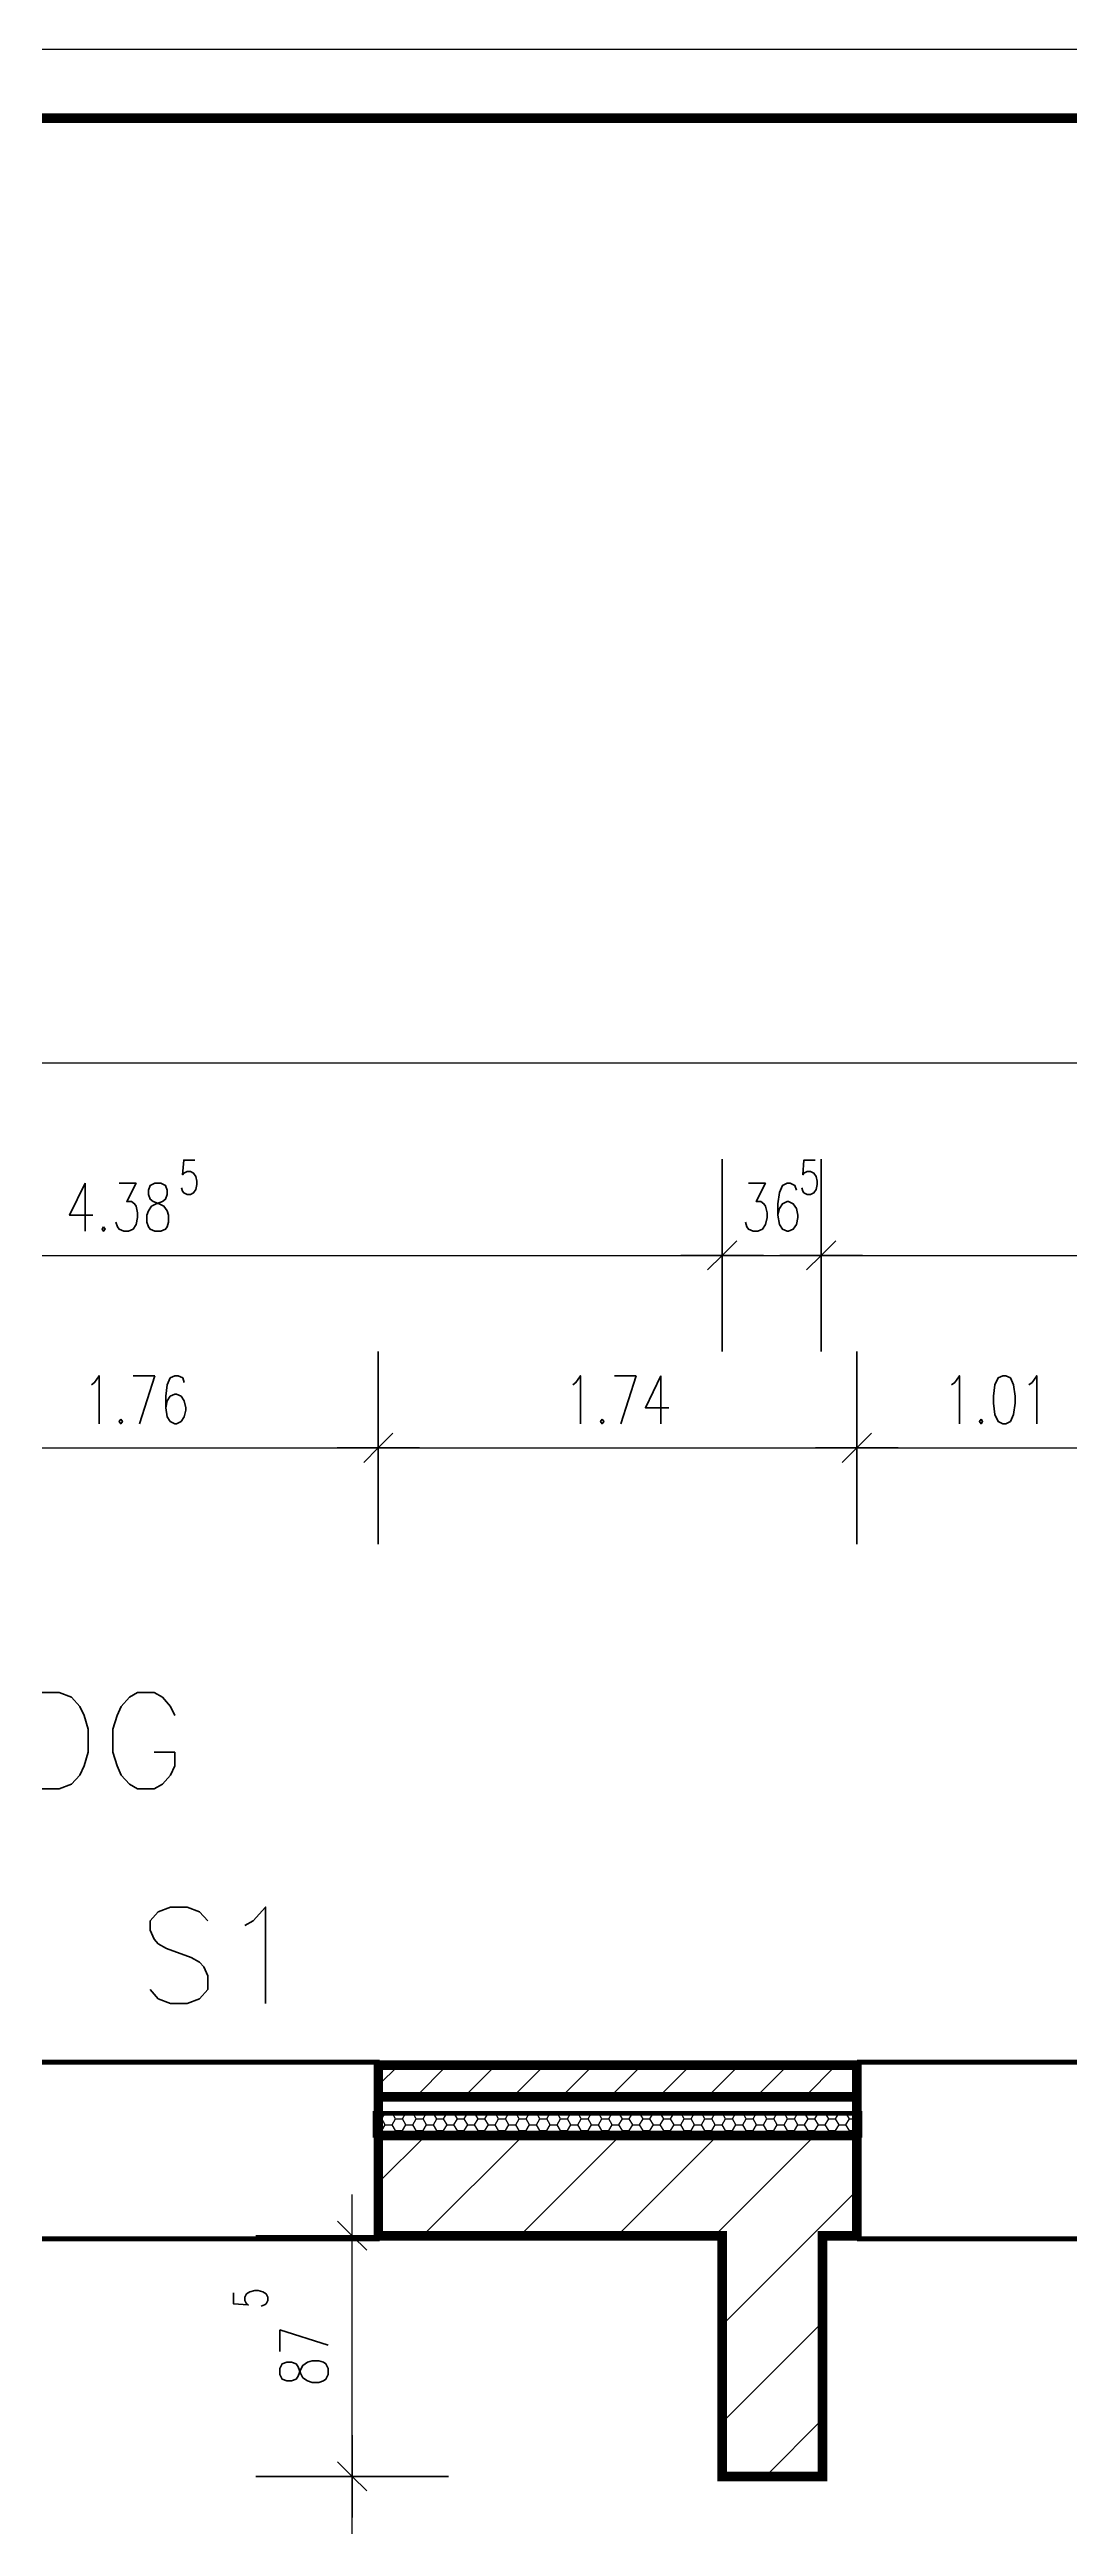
# Model space of a CAD drawing. Extents: x 0 to 42050, y 0 to 29700.
# Drawn here: x 7305 to 11013, y 20693 to 29700 of the extents above; entities that cross this region are included whole.
import ezdxf
from ezdxf.enums import TextEntityAlignment as Align

# ---------------------------------------------------------------- set-up
doc = ezdxf.new("R2010")
doc.units = 0
doc.header["$LTSCALE"] = 1000
doc.layers.get('0').update_dxf_attribs({"linetype": 'CONTINUOUS'})
doc.layers.get('DEFPOINTS').update_dxf_attribs({"linetype": 'CONTINUOUS'})
for name, color, linetype in [('BEMASSUNG', 3, 'CONTINUOUS'), ('DAEMMUNG', 6, 'CONTINUOUS'), ('FENSTER', 8, 'CONTINUOUS'), ('LEGENDE-70', 1, 'CONTINUOUS'), ('MAUERWERK', 7, 'CONTINUOUS'), ('SCHRAFFUR-DAEMMUNG', 6, 'CONTINUOUS'), ('SCHRAFFUR-MAUER', 7, 'CONTINUOUS'), ('SCHRAFFUR-VORMAUER', 7, 'CONTINUOUS'), ('VORSATZSCHALLE', 7, 'CONTINUOUS')]:
    doc.layers.add(name, color=color, linetype=linetype)
doc.styles.get("Standard").update_dxf_attribs({"font": 'TXT.SHX', "width": 0.75, "height": 175})
doc.styles.add('STANDART', font='TXT.SHX', dxfattribs={"width": 0.75, "height": 175})
doc.dimstyles.get("Standard").update_dxf_attribs({"dimtxt": 2.5, "dimasz": 2.5, "dimexe": 1.25, "dimexo": 0.625, "dimtad": 1, "dimcen": 2.5, "dimazin": 3, "dimtfac": 1, "dimtmove": 0, "dimatfit": 3})

# ---------------------------------------------------------------- blocks, each defined once
blk = doc.blocks.new('*X2')
at = {"color": 0}
for p, q in [((8500, 21942.388155), (8672.611845, 22115)), ((8661.165235, 21750), (9026.165235, 22115)), ((9014.718626, 21750), (9379.718626, 22115)), ((9368.272016, 21750), (9733.272016, 22115)), ((9721.825407, 21750), (10086.825407, 22115)), ((9750, 21424.621202), (10240, 21914.621202)), ((9750, 21071.067812), (10115, 21436.067812)), ((9907.485579, 20875), (10115, 21082.514421))]:
    blk.add_line(p, q, dxfattribs=at)
blk = doc.blocks.new('*X15')
at = {"color": 0}
for p, q in [((8500, 22295.941546), (8574.058454, 22370)), ((8635.835149, 22255), (8750.835149, 22370)), ((8812.611845, 22255), (8927.611845, 22370)), ((8989.38854, 22255), (9104.38854, 22370)), ((9166.165235, 22255), (9281.165235, 22370)), ((9342.94193, 22255), (9457.94193, 22370)), ((9519.718626, 22255), (9634.718626, 22370)), ((9696.495321, 22255), (9811.495321, 22370)), ((9873.272016, 22255), (9988.272016, 22370)), ((10050.048712, 22255), (10165.048712, 22370)), ((10226.825407, 22255), (10240, 22268.174593))]:
    blk.add_line(p, q, dxfattribs=at)
blk = doc.blocks.new('*X40')
at = {"color": 0}
for p, q in [((8488.75, 22175.429095), (8512.5, 22175.429095)), ((8524.999964, 22153.778496), (8512.499964, 22175.429131)), ((8512.500013, 22175.429144), (8523.799252, 22195)), ((8550.000013, 22153.778509), (8562.500013, 22175.429144)), ((8562.499964, 22175.429131), (8551.200717, 22195)), ((8562.5, 22175.429095), (8587.5, 22175.429095)), ((8599.999964, 22153.778495), (8587.499964, 22175.429131)), ((8587.500013, 22175.429144), (8598.799252, 22195)), ((8625.000013, 22153.778509), (8637.500013, 22175.429144)), ((8637.499964, 22175.42913), (8626.200717, 22195)), ((8637.5, 22175.429095), (8662.5, 22175.429095)), ((8674.999964, 22153.778495), (8662.499964, 22175.42913)), ((8662.500012, 22175.429144), (8673.799251, 22195)), ((8700.000012, 22153.778509), (8712.500012, 22175.429144)), ((8712.499963, 22175.42913), (8701.200717, 22195)), ((8712.5, 22175.429095), (8737.5, 22175.429095)), ((8749.999963, 22153.778495), (8737.499963, 22175.42913)), ((8737.500012, 22175.429144), (8748.799251, 22195)), ((8775.000012, 22153.778509), (8787.500012, 22175.429145)), ((8787.499963, 22175.42913), (8776.200716, 22195)), ((8787.5, 22175.429095), (8812.5, 22175.429095)), ((8824.999963, 22153.778495), (8812.499963, 22175.42913)), ((8812.500012, 22175.429145), (8823.799251, 22195)), ((8850.000012, 22153.77851), (8862.500012, 22175.429145)), ((8862.499963, 22175.42913), (8851.200716, 22195)), ((8862.5, 22175.429095), (8887.5, 22175.429095)), ((8899.999963, 22153.778495), (8887.499963, 22175.42913)), ((8887.500012, 22175.429145), (8898.79925, 22195)), ((8925.000012, 22153.77851), (8937.500012, 22175.429145)), ((8937.499963, 22175.42913), (8926.200716, 22195)), ((8937.5, 22175.429095), (8962.5, 22175.429095)), ((8974.999963, 22153.778495), (8962.499963, 22175.42913)), ((8962.500011, 22175.429145), (8973.79925, 22195)), ((9000.000011, 22153.77851), (9012.500011, 22175.429145)), ((9012.499962, 22175.42913), (9001.200715, 22195)), ((9012.5, 22175.429095), (9037.5, 22175.429095)), ((9049.999962, 22153.778495), (9037.499962, 22175.42913)), ((9037.500011, 22175.429145), (9048.79925, 22195)), ((9075.000011, 22153.77851), (9087.500011, 22175.429145)), ((9087.499962, 22175.42913), (9076.200715, 22195)), ((9087.5, 22175.429095), (9112.5, 22175.429095)), ((9124.999962, 22153.778494), (9112.499962, 22175.42913)), ((9112.500011, 22175.429145), (9123.799249, 22195)), ((9150.000011, 22153.77851), (9162.500011, 22175.429145)), ((9162.499962, 22175.429129), (9151.200715, 22195)), ((9162.5, 22175.429095), (9187.5, 22175.429095)), ((9199.999962, 22153.778494), (9187.499962, 22175.429129)), ((9187.500011, 22175.429145), (9198.799249, 22195)), ((9225.000011, 22153.77851), (9237.500011, 22175.429145)), ((9237.499962, 22175.429129), (9226.200714, 22195)), ((9237.5, 22175.429095), (9262.5, 22175.429095)), ((9274.999962, 22153.778494), (9262.499962, 22175.429129)), ((9262.50001, 22175.429145), (9273.799249, 22195)), ((9300.00001, 22153.77851), (9312.50001, 22175.429146)), ((9312.499961, 22175.429129), (9301.200714, 22195)), ((9312.5, 22175.429095), (9337.5, 22175.429095)), ((9349.999961, 22153.778494), (9337.499961, 22175.429129)), ((9337.50001, 22175.429146), (9348.799248, 22195)), ((9375.00001, 22153.778511), (9387.50001, 22175.429146)), ((9387.499961, 22175.429129), (9376.200714, 22195)), ((9387.5, 22175.429095), (9412.5, 22175.429095)), ((9424.999961, 22153.778494), (9412.499961, 22175.429129)), ((9412.50001, 22175.429146), (9423.799248, 22195)), ((9450.00001, 22153.778511), (9462.50001, 22175.429146)), ((9462.499961, 22175.429129), (9451.200713, 22195)), ((9462.5, 22175.429095), (9487.5, 22175.429095)), ((9499.999961, 22153.778494), (9487.499961, 22175.429129)), ((9487.50001, 22175.429146), (9498.799248, 22195)), ((9525.00001, 22153.778511), (9537.50001, 22175.429146)), ((9537.499961, 22175.429129), (9526.200713, 22195)), ((9537.5, 22175.429095), (9562.5, 22175.429095)), ((9574.999961, 22153.778494), (9562.499961, 22175.429129)), ((9562.50001, 22175.429146), (9573.799247, 22195)), ((9600.000009, 22153.778511), (9612.500009, 22175.429146)), ((9612.49996, 22175.429129), (9601.200713, 22195)), ((9612.5, 22175.429095), (9637.5, 22175.429095)), ((9649.99996, 22153.778493), (9637.49996, 22175.429129)), ((9637.500009, 22175.429146), (9648.799247, 22195)), ((9675.000009, 22153.778511), (9687.500009, 22175.429146)), ((9687.49996, 22175.429128), (9676.200712, 22195)), ((9687.5, 22175.429095), (9712.5, 22175.429095)), ((9724.99996, 22153.778493), (9712.49996, 22175.429128)), ((9712.500009, 22175.429146), (9723.799247, 22195)), ((9750.000009, 22153.778511), (9762.500009, 22175.429146)), ((9762.49996, 22175.429128), (9751.200712, 22195)), ((9762.5, 22175.429095), (9787.5, 22175.429095)), ((9799.99996, 22153.778493), (9787.49996, 22175.429128)), ((9787.500009, 22175.429146), (9798.799246, 22195)), ((9825.000009, 22153.778511), (9837.500009, 22175.429147)), ((9837.49996, 22175.429128), (9826.200712, 22195)), ((9837.5, 22175.429095), (9862.5, 22175.429095)), ((9874.99996, 22153.778493), (9862.49996, 22175.429128)), ((9862.500009, 22175.429147), (9873.799246, 22195)), ((9900.000008, 22153.778512), (9912.500008, 22175.429147)), ((9912.499959, 22175.429128), (9901.200711, 22195)), ((9912.5, 22175.429095), (9937.5, 22175.429095)), ((9949.999959, 22153.778493), (9937.499959, 22175.429128)), ((9937.500008, 22175.429147), (9948.799246, 22195)), ((9975.000008, 22153.778512), (9987.500008, 22175.429147)), ((9987.499959, 22175.429128), (9976.200711, 22195)), ((9987.5, 22175.429095), (10012.5, 22175.429095)), ((10024.999959, 22153.778493), (10012.499959, 22175.429128)), ((10012.500008, 22175.429147), (10023.799245, 22195)), ((10050.000008, 22153.778512), (10062.500008, 22175.429147)), ((10062.499959, 22175.429128), (10051.200711, 22195)), ((10062.5, 22175.429095), (10087.5, 22175.429095)), ((10099.999959, 22153.778493), (10087.499959, 22175.429128)), ((10087.500008, 22175.429147), (10098.799245, 22195)), ((10125.000008, 22153.778512), (10137.500008, 22175.429147)), ((10137.499959, 22175.429128), (10126.20071, 22195)), ((10137.5, 22175.429095), (10162.5, 22175.429095)), ((10174.999959, 22153.778492), (10162.499959, 22175.429128)), ((10162.500008, 22175.429147), (10173.799245, 22195)), ((10200.000007, 22153.778512), (10212.500007, 22175.429147)), ((10212.499958, 22175.429127), (10201.20071, 22195)), ((10212.5, 22175.429095), (10237.5, 22175.429095)), ((10249.999958, 22153.778492), (10237.499958, 22175.429127)), ((10237.500007, 22175.429147), (10248.799244, 22195)), ((8488.75, 22132.127825), (8512.5, 22132.127825)), ((8522.388739, 22115), (8512.499964, 22132.127861)), ((8512.500013, 22132.127874), (8525.000013, 22153.778509)), ((8525, 22153.77846), (8550, 22153.77846)), ((8562.499964, 22132.12786), (8549.999964, 22153.778496)), ((8552.61123, 22115), (8562.500013, 22132.127874)), ((8562.5, 22132.127825), (8587.5, 22132.127825)), ((8597.388739, 22115), (8587.499964, 22132.12786)), ((8587.500013, 22132.127874), (8600.000013, 22153.778509)), ((8600, 22153.77846), (8625, 22153.77846)), ((8637.499964, 22132.12786), (8624.999964, 22153.778495)), ((8627.61123, 22115), (8637.500012, 22132.127874)), ((8637.5, 22132.127825), (8662.5, 22132.127825)), ((8672.388738, 22115), (8662.499964, 22132.12786)), ((8662.500012, 22132.127874), (8675.000012, 22153.778509)), ((8675, 22153.77846), (8700, 22153.77846)), ((8712.499963, 22132.12786), (8699.999963, 22153.778495)), ((8702.611229, 22115), (8712.500012, 22132.127874)), ((8712.5, 22132.127825), (8737.5, 22132.127825)), ((8747.388738, 22115), (8737.499963, 22132.12786)), ((8737.500012, 22132.127874), (8750.000012, 22153.778509)), ((8750, 22153.77846), (8775, 22153.77846)), ((8787.499963, 22132.12786), (8774.999963, 22153.778495)), ((8777.611229, 22115), (8787.500012, 22132.127874)), ((8787.5, 22132.127825), (8812.5, 22132.127825)), ((8822.388738, 22115), (8812.499963, 22132.12786)), ((8812.500012, 22132.127874), (8825.000012, 22153.77851)), ((8825, 22153.77846), (8850, 22153.77846)), ((8862.499963, 22132.12786), (8849.999963, 22153.778495)), ((8852.611229, 22115), (8862.500012, 22132.127875)), ((8862.5, 22132.127825), (8887.5, 22132.127825)), ((8897.388737, 22115), (8887.499963, 22132.12786)), ((8887.500012, 22132.127875), (8900.000012, 22153.77851)), ((8900, 22153.77846), (8925, 22153.77846)), ((8937.499963, 22132.12786), (8924.999963, 22153.778495)), ((8927.611228, 22115), (8937.500011, 22132.127875)), ((8937.5, 22132.127825), (8962.5, 22132.127825)), ((8972.388737, 22115), (8962.499963, 22132.12786)), ((8962.500011, 22132.127875), (8975.000011, 22153.77851)), ((8975, 22153.77846), (9000, 22153.77846)), ((9012.499962, 22132.12786), (8999.999962, 22153.778495)), ((9002.611228, 22115), (9012.500011, 22132.127875)), ((9012.5, 22132.127825), (9037.5, 22132.127825)), ((9047.388737, 22115), (9037.499962, 22132.12786)), ((9037.500011, 22132.127875), (9050.000011, 22153.77851)), ((9050, 22153.77846), (9075, 22153.77846)), ((9087.499962, 22132.127859), (9074.999962, 22153.778495)), ((9077.611228, 22115), (9087.500011, 22132.127875)), ((9087.5, 22132.127825), (9112.5, 22132.127825)), ((9122.388736, 22115), (9112.499962, 22132.127859)), ((9112.500011, 22132.127875), (9125.000011, 22153.77851)), ((9125, 22153.77846), (9150, 22153.77846)), ((9162.499962, 22132.127859), (9149.999962, 22153.778494)), ((9152.611227, 22115), (9162.500011, 22132.127875)), ((9162.5, 22132.127825), (9187.5, 22132.127825)), ((9197.388736, 22115), (9187.499962, 22132.127859)), ((9187.500011, 22132.127875), (9200.000011, 22153.77851)), ((9200, 22153.77846), (9225, 22153.77846)), ((9237.499962, 22132.127859), (9224.999962, 22153.778494)), ((9227.611227, 22115), (9237.50001, 22132.127875)), ((9237.5, 22132.127825), (9262.5, 22132.127825)), ((9272.388736, 22115), (9262.499962, 22132.127859)), ((9262.50001, 22132.127875), (9275.00001, 22153.77851)), ((9275, 22153.77846), (9300, 22153.77846)), ((9312.499961, 22132.127859), (9299.999961, 22153.778494)), ((9302.611227, 22115), (9312.50001, 22132.127875)), ((9312.5, 22132.127825), (9337.5, 22132.127825)), ((9347.388735, 22115), (9337.499961, 22132.127859)), ((9337.50001, 22132.127875), (9350.00001, 22153.778511)), ((9350, 22153.77846), (9375, 22153.77846)), ((9387.499961, 22132.127859), (9374.999961, 22153.778494)), ((9377.611226, 22115), (9387.50001, 22132.127876)), ((9387.5, 22132.127825), (9412.5, 22132.127825)), ((9422.388735, 22115), (9412.499961, 22132.127859)), ((9412.50001, 22132.127876), (9425.00001, 22153.778511)), ((9425, 22153.77846), (9450, 22153.77846)), ((9462.499961, 22132.127859), (9449.999961, 22153.778494)), ((9452.611226, 22115), (9462.50001, 22132.127876)), ((9462.5, 22132.127825), (9487.5, 22132.127825)), ((9497.388735, 22115), (9487.499961, 22132.127859)), ((9487.50001, 22132.127876), (9500.00001, 22153.778511)), ((9500, 22153.77846), (9525, 22153.77846)), ((9537.499961, 22132.127859), (9524.999961, 22153.778494)), ((9527.611226, 22115), (9537.50001, 22132.127876)), ((9537.5, 22132.127825), (9562.5, 22132.127825)), ((9572.388734, 22115), (9562.499961, 22132.127859)), ((9562.500009, 22132.127876), (9575.000009, 22153.778511)), ((9575, 22153.77846), (9600, 22153.77846)), ((9612.499961, 22132.127858), (9599.999961, 22153.778494)), ((9602.611225, 22115), (9612.500009, 22132.127876)), ((9612.5, 22132.127825), (9637.5, 22132.127825)), ((9647.388734, 22115), (9637.49996, 22132.127858)), ((9637.500009, 22132.127876), (9650.000009, 22153.778511)), ((9650, 22153.77846), (9675, 22153.77846)), ((9687.49996, 22132.127858), (9674.99996, 22153.778493)), ((9677.611225, 22115), (9687.500009, 22132.127876)), ((9687.5, 22132.127825), (9712.5, 22132.127825)), ((9722.388734, 22115), (9712.49996, 22132.127858)), ((9712.500009, 22132.127876), (9725.000009, 22153.778511)), ((9725, 22153.77846), (9750, 22153.77846)), ((9762.49996, 22132.127858), (9749.99996, 22153.778493)), ((9752.611225, 22115), (9762.500009, 22132.127876)), ((9762.5, 22132.127825), (9787.5, 22132.127825)), ((9797.388733, 22115), (9787.49996, 22132.127858)), ((9787.500009, 22132.127876), (9800.000009, 22153.778511)), ((9800, 22153.77846), (9825, 22153.77846)), ((9837.49996, 22132.127858), (9824.99996, 22153.778493)), ((9827.611224, 22115), (9837.500009, 22132.127876)), ((9837.5, 22132.127825), (9862.5, 22132.127825)), ((9872.388733, 22115), (9862.49996, 22132.127858)), ((9862.500008, 22132.127876), (9875.000008, 22153.778512)), ((9875, 22153.77846), (9900, 22153.77846)), ((9912.49996, 22132.127858), (9899.99996, 22153.778493)), ((9902.611224, 22115), (9912.500008, 22132.127877)), ((9912.5, 22132.127825), (9937.5, 22132.127825)), ((9947.388733, 22115), (9937.499959, 22132.127858)), ((9937.500008, 22132.127877), (9950.000008, 22153.778512)), ((9950, 22153.77846), (9975, 22153.77846)), ((9987.499959, 22132.127858), (9974.999959, 22153.778493)), ((9977.611224, 22115), (9987.500008, 22132.127877)), ((9987.5, 22132.127825), (10012.5, 22132.127825)), ((10022.388732, 22115), (10012.499959, 22132.127858)), ((10012.500008, 22132.127877), (10025.000008, 22153.778512)), ((10025, 22153.77846), (10050, 22153.77846)), ((10062.499959, 22132.127858), (10049.999959, 22153.778493)), ((10052.611224, 22115), (10062.500008, 22132.127877)), ((10062.5, 22132.127825), (10087.5, 22132.127825)), ((10097.388732, 22115), (10087.499959, 22132.127858)), ((10087.500008, 22132.127877), (10100.000008, 22153.778512)), ((10100, 22153.77846), (10125, 22153.77846)), ((10137.499959, 22132.127857), (10124.999959, 22153.778493)), ((10127.611223, 22115), (10137.500008, 22132.127877)), ((10137.5, 22132.127825), (10162.5, 22132.127825)), ((10172.388732, 22115), (10162.499959, 22132.127857)), ((10162.500007, 22132.127877), (10175.000007, 22153.778512)), ((10175, 22153.77846), (10200, 22153.77846)), ((10212.499959, 22132.127857), (10199.999959, 22153.778492)), ((10202.611223, 22115), (10212.500007, 22132.127877)), ((10212.5, 22132.127825), (10237.5, 22132.127825)), ((10247.388731, 22115), (10237.499958, 22132.127857)), ((10237.500007, 22132.127877), (10250.000007, 22153.778512)), ((10250, 22153.77846), (10251.25, 22153.77846))]:
    blk.add_line(p, q, dxfattribs=at)
blk = doc.blocks.new('MASSHILFSLINIE')
for points in [[(0, -350), (0, 350)], [(-150, 0), (150, 0)], [(0, 0), (-53.033009, -53.033009)], [(0, 0), (53.033009, 53.033009)]]:
    blk.add_lwpolyline(points)
blk = doc.blocks.new('*D89')
at = {"color": 0, "linetype": 'BYBLOCK'}
blk.add_line((6741, 24615), (8499, 24615), dxfattribs=at)
at = {"layer": 'DEFPOINTS', "color": 0, "linetype": 'BYBLOCK'}
for p in [(8500, 24615), (6740, 22115), (8500, 22115)]:
    blk.add_point(p, dxfattribs=at)
at = {"color": 0, "linetype": 'BYBLOCK', "rotation": 180}
blk.add_blockref('MASSHILFSLINIE', (6740, 24615), dxfattribs=at)
at = {"color": 0, "linetype": 'BYBLOCK'}
blk.add_blockref('MASSHILFSLINIE', (8500, 24615), dxfattribs=at)
at = {"color": 0, "linetype": 'BYBLOCK', "width": 0.75}
blk.add_text('1.76', height=175, dxfattribs=at).set_placement((7620, 24790), align=Align.MIDDLE_CENTER)
blk = doc.blocks.new('*D86')
at = {"color": 0, "linetype": 'BYBLOCK'}
blk.add_line((8501, 24615), (10239, 24615), dxfattribs=at)
at = {"layer": 'DEFPOINTS', "color": 0, "linetype": 'BYBLOCK'}
for p in [(10240, 24615), (8500, 22115), (10240, 22115)]:
    blk.add_point(p, dxfattribs=at)
at = {"color": 0, "linetype": 'BYBLOCK', "rotation": 180}
blk.add_blockref('MASSHILFSLINIE', (8500, 24615), dxfattribs=at)
at = {"color": 0, "linetype": 'BYBLOCK'}
blk.add_blockref('MASSHILFSLINIE', (10240, 24615), dxfattribs=at)
at = {"color": 0, "linetype": 'BYBLOCK', "width": 0.75}
blk.add_text('1.74', height=175, dxfattribs=at).set_placement((9370, 24790), align=Align.MIDDLE_CENTER)
blk = doc.blocks.new('*D85')
at = {"color": 0, "linetype": 'BYBLOCK'}
blk.add_line((10241, 24615), (11254, 24615), dxfattribs=at)
at = {"layer": 'DEFPOINTS', "color": 0, "linetype": 'BYBLOCK'}
for p in [(11255, 24615), (10240, 22115), (11255, 22105)]:
    blk.add_point(p, dxfattribs=at)
at = {"color": 0, "linetype": 'BYBLOCK', "rotation": 180}
blk.add_blockref('MASSHILFSLINIE', (10240, 24615), dxfattribs=at)
at = {"color": 0, "linetype": 'BYBLOCK'}
blk.add_blockref('MASSHILFSLINIE', (11255, 24615), dxfattribs=at)
at = {"color": 0, "linetype": 'BYBLOCK', "width": 0.75}
blk.add_text('1.01', height=175, dxfattribs=at).set_placement((10747.5, 24790), align=Align.MIDDLE_CENTER)
blk = doc.blocks.new('*D68')
at = {"color": 0, "linetype": 'BYBLOCK'}
blk.add_line((5366, 25315), (9749, 25315), dxfattribs=at)
at = {"layer": 'DEFPOINTS', "color": 0, "linetype": 'BYBLOCK'}
for p in [(9750, 25315), (5365, 22115), (9750, 21740)]:
    blk.add_point(p, dxfattribs=at)
at = {"color": 0, "linetype": 'BYBLOCK', "rotation": 180}
blk.add_blockref('MASSHILFSLINIE', (5365, 25315), dxfattribs=at)
at = {"color": 0, "linetype": 'BYBLOCK'}
blk.add_blockref('MASSHILFSLINIE', (9750, 25315), dxfattribs=at)
at = {"color": 0, "linetype": 'BYBLOCK', "width": 0.75}
blk.add_text('4.38', height=175, dxfattribs=at).set_placement((7557.5, 25490), align=Align.MIDDLE_CENTER)
blk = doc.blocks.new('*D71')
at = {"color": 0, "linetype": 'BYBLOCK'}
blk.add_line((9751, 25315), (10109, 25315), dxfattribs=at)
at = {"layer": 'DEFPOINTS', "color": 0, "linetype": 'BYBLOCK'}
for p in [(10110, 25315), (9750, 21740), (10110, 21745)]:
    blk.add_point(p, dxfattribs=at)
at = {"color": 0, "linetype": 'BYBLOCK', "rotation": 180}
blk.add_blockref('MASSHILFSLINIE', (9750, 25315), dxfattribs=at)
at = {"color": 0, "linetype": 'BYBLOCK'}
blk.add_blockref('MASSHILFSLINIE', (10110, 25315), dxfattribs=at)
at = {"color": 0, "linetype": 'BYBLOCK', "width": 0.75}
blk.add_text('36', height=175, dxfattribs=at).set_placement((9930, 25490), align=Align.MIDDLE_CENTER)
blk = doc.blocks.new('*D70')
at = {"color": 0, "linetype": 'BYBLOCK'}
blk.add_line((10111, 25315), (14874, 25315), dxfattribs=at)
at = {"layer": 'DEFPOINTS', "color": 0, "linetype": 'BYBLOCK'}
for p in [(14875, 25315), (10110, 21745), (14875, 21735)]:
    blk.add_point(p, dxfattribs=at)
at = {"color": 0, "linetype": 'BYBLOCK', "rotation": 180}
blk.add_blockref('MASSHILFSLINIE', (10110, 25315), dxfattribs=at)
at = {"color": 0, "linetype": 'BYBLOCK'}
blk.add_blockref('MASSHILFSLINIE', (14875, 25315), dxfattribs=at)
at = {"color": 0, "linetype": 'BYBLOCK', "width": 0.75}
blk.add_text('4.76', height=175, dxfattribs=at).set_placement((12492.5, 25490), align=Align.MIDDLE_CENTER)
blk = doc.blocks.new('*D67')
at = {"color": 0, "linetype": 'BYBLOCK'}
blk.add_line((5001, 26015), (26739, 26015), dxfattribs=at)
at = {"layer": 'DEFPOINTS', "color": 0, "linetype": 'BYBLOCK'}
for p in [(26740, 26015), (5000, 22115), (26740, 22115)]:
    blk.add_point(p, dxfattribs=at)
at = {"color": 0, "linetype": 'BYBLOCK', "rotation": 180}
blk.add_blockref('MASSHILFSLINIE', (5000, 26015), dxfattribs=at)
at = {"color": 0, "linetype": 'BYBLOCK'}
blk.add_blockref('MASSHILFSLINIE', (26740, 26015), dxfattribs=at)
at = {"color": 0, "linetype": 'BYBLOCK', "width": 0.75}
blk.add_text('21.74', height=175, dxfattribs=at).set_placement((15870, 26190), align=Align.MIDDLE_CENTER)
blk = doc.blocks.new('*D129')
at = {"color": 0, "linetype": 'BYBLOCK'}
blk.add_line((8405, 19981), (8405, 20874), dxfattribs=at)
at = {"layer": 'DEFPOINTS', "color": 0, "linetype": 'BYBLOCK'}
for p in [(8405, 20875), (9755, 20875), (9750, 19980)]:
    blk.add_point(p, dxfattribs=at)
at = {"color": 0, "linetype": 'BYBLOCK'}
for p, rotation in [((8405, 20875), 90), ((8405, 19980), 270)]:
    blk.add_blockref('MASSHILFSLINIE', p, dxfattribs=dict(at, rotation=rotation))
at = {"color": 0, "linetype": 'BYBLOCK', "style": 'STANDART', "width": 0.75}
blk.add_text('88', height=175, rotation=90, dxfattribs=at).set_placement((8230, 20427.5), align=Align.MIDDLE_CENTER)
blk = doc.blocks.new('*D130')
at = {"color": 0, "linetype": 'BYBLOCK'}
blk.add_line((8405, 20876), (8405, 21749), dxfattribs=at)
at = {"layer": 'DEFPOINTS', "color": 0, "linetype": 'BYBLOCK'}
for p in [(8405, 21750), (9740, 21750), (9755, 20875)]:
    blk.add_point(p, dxfattribs=at)
at = {"color": 0, "linetype": 'BYBLOCK'}
for p, rotation in [((8405, 21750), 90), ((8405, 20875), 270)]:
    blk.add_blockref('MASSHILFSLINIE', p, dxfattribs=dict(at, rotation=rotation))
at = {"color": 0, "linetype": 'BYBLOCK', "style": 'STANDART', "width": 0.75}
blk.add_text('87', height=175, rotation=90, dxfattribs=at).set_placement((8230, 21312.5), align=Align.MIDDLE_CENTER)

msp = doc.modelspace()

# ---------------------------------------------------------------- linework, layer by layer
msp.add_lwpolyline([(0, 0), (42050, 0), (42050, 29700), (0, 29700)], close=True)
at = {"const_width": 35}
msp.add_lwpolyline([(1000, 250), (41800, 250), (41800, 29450), (1000, 29450)], close=True, dxfattribs=at)
at = {"layer": 'DAEMMUNG', "const_width": 17.5}
msp.add_lwpolyline([(8488.75, 22115), (8488.75, 22195), (10251.25, 22195), (10251.25, 22115)], close=True, dxfattribs=at)
at = {"layer": 'FENSTER'}
for points, const_width in [([(6740, 22381.250308), (8505, 22381.250308)], 17.5), ([(10240, 22381.250977), (11250, 22381.250977)], 17.5), ([(8500, 22252.650614), (8500, 22090)], 35), ([(10240, 22080), (10240, 22243.476199)], 35), ([(6740, 21738.696968), (8505, 21738.696968)], 17.5), ([(10240, 21738.750414), (11250, 21738.750414)], 17.5)]:
    msp.add_lwpolyline(points, dxfattribs=dict(at, const_width=const_width))
at = {"layer": 'MAUERWERK', "const_width": 35}
msp.add_lwpolyline([(8500, 22115), (8500, 21750), (9750, 21750), (9750, 20875), (10115, 20875), (10115, 21750), (10240, 21750), (10240, 22115)], close=True, dxfattribs=at)
at = {"layer": 'VORSATZSCHALLE', "const_width": 35}
msp.add_lwpolyline([(8500, 22255), (8500, 22370), (10240, 22370), (10240, 22255)], close=True, dxfattribs=at)

# ---------------------------------------------------------------- block references
at = {"layer": 'SCHRAFFUR-DAEMMUNG'}
msp.add_blockref('*X40', (0, 0), dxfattribs=at)
at = {"layer": 'SCHRAFFUR-MAUER'}
msp.add_blockref('*X2', (0, 0), dxfattribs=at)
at = {"layer": 'SCHRAFFUR-VORMAUER'}
msp.add_blockref('*X15', (0, 0), dxfattribs=at)

# ---------------------------------------------------------------- texts
at = {"layer": 'BEMASSUNG', "width": 0.75}
for p in [(7772.360287, 25536.746704), (10027.360287, 25536.746704)]:
    msp.add_text('5', height=125, dxfattribs=at).set_placement(p)
msp.add_text('5', height=125, rotation=90, dxfattribs=at).set_placement((8098.253296, 21482.360287))
at = {"layer": 'LEGENDE-70'}
for s, p in [('S-DG', (6485, 23375)), ('S1', (7625, 22595))]:
    msp.add_text(s, height=350, dxfattribs=at).set_placement(p)

# ---------------------------------------------------------------- dimensions: what is measured, and where the dimension line sits
at = {"layer": 'BEMASSUNG'}
for base, p1, p2, text, picture, middle in [((26740, 26015), (5000, 22115), (26740, 22115), '21.74', '*D67', (15870, 26190)), ((9750, 25315), (5365, 22115), (9750, 21740), '4.38', '*D68', (7557.5, 25490)), ((10110, 25315), (9750, 21740), (10110, 21745), '36', '*D71', (9930, 25490)), ((14875, 25315), (10110, 21745), (14875, 21735), '4.76', '*D70', (12492.5, 25490)), ((8500, 24615), (6740, 22115), (8500, 22115), '1.76', '*D89', (7620, 24790)), ((10240, 24615), (8500, 22115), (10240, 22115), '1.74', '*D86', (9370, 24790)), ((11255, 24615), (10240, 22115), (11255, 22105), '1.01', '*D85', (10747.5, 24790))]:
    dim = msp.add_linear_dim(base=base, p1=p1, p2=p2, text=text, dimstyle='Standard', dxfattribs=at)
    dim.commit()
    dim.dimension.update_dxf_attribs({"geometry": picture, "text_midpoint": middle})
for base, p1, p2, text, picture, middle in [((8405, 21750), (9755, 20875), (9740, 21750), '87', '*D130', (8230, 21312.5)), ((8405, 20875), (9750, 19980), (9755, 20875), '88', '*D129', (8230, 20427.5))]:
    dim = msp.add_linear_dim(base=base, p1=p1, p2=p2, angle=90, text=text, dimstyle='Standard', dxfattribs=at)
    dim.commit()
    dim.dimension.update_dxf_attribs({"geometry": picture, "text_midpoint": middle})

doc.saveas('drawing.dxf')
